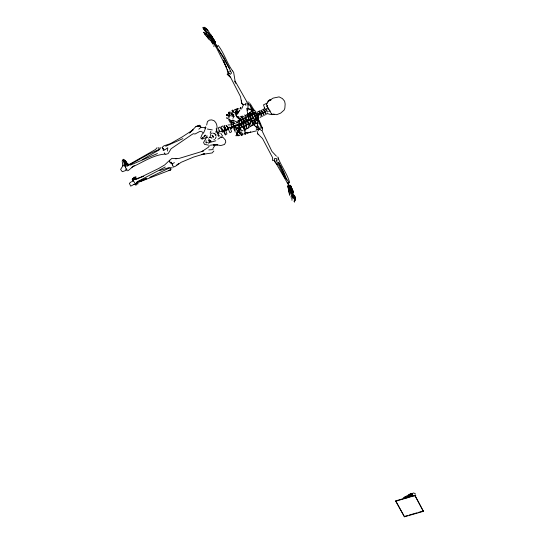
<?xml version="1.0" encoding="UTF-8"?>
<svg xmlns="http://www.w3.org/2000/svg" width="544" height="544" viewBox="0 0 544 544"><rect width="100%" height="100%" fill="white"/><g stroke="black" fill="none" stroke-linecap="round" stroke-linejoin="round"><path stroke-width="0.82" d="M423.402 511.34L414.8 495.237L395.74 500.868L395.733 501.235L404.457 516.8L423.402 511.34L414.8 495.237M215.465 42.112L214.411 44.669M265.22 114.934L265.254 112.112L266.383 114.172L266.941 114.09M245.154 133.151L244.038 133.423L245.106 134.484L246.085 133.511L245.12 133.804L245.147 131.641M246.922 101.368L248.084 105.087L247.724 110.575M404.457 516.8L395.74 500.868M243.114 126.596L243.168 124.161M291.972 200.321L292.012 198.444M247.608 113.465L246.738 108.317M294.909 200.11L294.984 198.125M241.434 134.912L243.134 134.47L241.958 132.967L240.802 132.369L241.434 134.912L242.549 134.783L241.23 135.429L240.632 134.11L239.183 132.831L239.924 133.212L240.142 127.718L240.632 127.493L239.605 129.934M253.456 112.452L253.28 114.709L252.838 112.533M167.491 151.055L167.763 147.737L165.179 149.62M259.366 120.448L258.352 120.095L258.448 118.925L257.734 117.47L256.938 118.021L258.448 118.925L257.944 118.13L256.938 118.021M124.229 161.493L124.141 159.535L123.944 160.147M256 126.772L258.543 128.024L261.589 130.662L262.48 130.288L262.432 127.378M287.293 182.94L287.375 182.199M239.761 128.241L239.326 132.029L238.034 132.389L239.285 125.65L238.959 127.983M257.482 124.073L257.203 126.521L257.407 125.453M295.195 196.982L294.549 202.021L295.106 196.928M252.198 112.873L252.035 109.827L253.912 111.146L254.034 110.235M255.02 112.363L254.782 113.9L255.728 113.635L255.02 112.363L254.782 113.9L254.504 113.009M270.994 100.021L270.484 99.572L269.069 100.252L268.913 101.177L268.736 100.504M213.874 46.648L214.186 44.866M248.084 105.087L248.37 103.591M255.34 123.44L255.714 121.496L255.027 120.17M290.136 192.651L289.598 195.364L287.844 186.327M247.833 132.274L247.595 133.45L248.479 132.342M211.779 138.366L211.976 137.401M206.659 125.072L207.441 121.543L209.454 120.136L211.704 119.898L214.125 120.741C217.138 123.141 217.729 127.439 216.328 130.893M224.42 129.812L224.985 127.289L225.427 128.67L224.169 125.596L225.814 129.268L224.067 130.485L223.625 131.526L224.883 130.465M124.515 165.927L124.692 165.165L122.72 166.063L120.598 169.456L122.305 171.72L125.61 170.564L126.738 168.749M245.827 105.448L245.922 105.046M126.14 162.534L125.902 161.228M123.046 160.453L123.332 159.27L122.176 160.942L122.584 164.098L123.529 164.132M210.14 133.164L210.888 131.26M132.593 179.5L132.77 178.813L134.762 177.664L135.878 178.956M248.078 128.262L249.03 124.549L248.01 123.699M255.605 121.747L255.313 122.89L254.198 120.68M263.405 109.086L264.806 111.513L264.534 112.56L264.785 111.459L266.56 110.684L262.766 113.145L264.126 115.45L262.84 113.268L260.896 114.247L261.093 116.98L260.297 117.375M127.187 163.928L127.405 163.125L126.874 163.03M215.948 132.41L215.982 131.226M228.507 113.431L228.868 112.139L230.384 112.03L228.507 113.431L229.106 112.717L231.676 113.567L230.935 114.532M278.086 159.222L278.338 158.318L277.807 156.876M235.674 135.728L237.211 135.687L236.375 134.314L237.218 131.315L236.565 128.568L237.544 127.629M250.512 119.823L252.933 118.089L250.512 119.823L250.954 118.347L250.424 115.301M290.673 185.674L290.17 186.381L288.504 185.803M258.74 113.907L258.454 114.736L259.876 113.648L258.611 114.267L258.454 114.736L259.019 115.049M211.126 137.714L209.746 137.564L210.256 136.129M294.508 201.158L294.93 200.002L294.406 197.037L290.421 186.238L288.279 187.245L289.537 189.428M266.472 109.228L266.247 109.793L264.166 108.718M226.671 129.098L226.059 130.594L228.847 129.112M237.81 135.762L238.925 135.646L236.776 134.592L236.688 133.579L238.422 129.39M239.292 127.282L239.89 125.916M264.092 111.54L264.486 110.636L262.446 109.568M135.762 184.491L137.142 182.804L170.741 169.83L171.074 169.082L169.803 168.191M256.21 117.239L255.238 116.878L255.857 115.552M226.855 114.437L226.413 115.321L227.344 115.233L226.855 114.437L227.052 115.75L227.725 114.791L228.834 117.64L229.622 116.314M215.227 138.795L216.186 136.843M242.236 107.284L243.447 104.924M160.548 147.689L159.555 149.627L142.181 159.746M207.148 135.898L206.326 137.462L202.157 139.135L200.682 138.006L202.32 133.967L203.606 132.933L205.156 129.248L205.408 127.595L204.87 128.01M287.334 186.592L288.13 185.137M255.177 113.193L255.966 111.765L253.79 109.65L250.247 103.748M236.688 133.579L237.415 133.246L238.435 131.444M204.415 136.469L205.265 135.028M213.336 43.411L214.887 42.119L207.618 31.722M210.644 40.46L212.935 44.186L214.173 43.602L214.737 42.677L210.854 37.992L207.706 35.115M212.908 148.621L214.826 145.479M202.681 137.625L201.953 138.815L204.836 135.599M208.087 35.877L206.312 33.245L206.706 32.606M208.712 143.398L209.535 142.14M254.714 115.586L253.361 114.002L252.314 114.743L252.974 118.456L254.415 116.294M135.266 184.239L136.626 182.22L146.445 178.16M227.052 117.327L226.501 118.13L229.371 119.231L232.009 121.604L231.622 122.155L228.711 120.074L229.371 119.231M261.079 113.71L261.786 112.69M258.346 113.601L255.966 115.906L258.346 113.601L255 115.43L254.184 113.757L255.034 114.995L255.238 116.878M268.716 100.987L266.322 104.366L266.791 104.434M245.31 119.102L246.119 117.966L242.066 115.974M252.974 118.456L253.341 117.939L255.048 119.959L256.074 119.177L255.354 116.817L256.877 118.898M209.494 145.683L208.318 147.288L201.885 151.579M257.897 130.941L259.155 129.282M249.737 132.648L250.464 131.682M293.685 198.791L292.665 197.418L293.495 196.955L290.353 188.074M404.641 497.964L412.087 494.394L411.346 493.374L408.68 494.952M236.932 113.893L239.986 109.936M405.3 496.74L411.346 493.374M156.876 147.839L155.618 149.423L126.895 165.798M274.57 160.725L287.885 183.852L289.265 182.662L285.648 177.854L278.562 162.173M251.308 109.895L249.934 108.807L249.22 109.698L247.942 108.134M245.453 104.101L246.35 103M240.366 108.467L240.89 107.868L239.952 108.426L240.679 107.76L241.203 109.208M213.846 151.035L212.153 152.939L201.566 154.516L204.632 153.707M206.312 33.245L203.973 29.056L204.231 28.771L206.02 30.906M235.98 115.559L238.061 117.484L238.911 116.538M205.979 127.486L205.516 127.99L205.36 126.691M235.008 112.35L235.797 111.5L237.361 113.825M235.504 129.812L234.933 130.397L235.178 132.212M128.146 170.632L134.218 165.546M231.628 114.192L233.519 115.308L233.92 114.906L231.207 114.09M232.832 118.266L233.75 117.361M267.811 110.044L268.879 108.997M246.976 121.366L246.194 122.128L248.744 120.326L246.976 121.366L249.39 123.332L250.689 122.624L250.131 120.448M246.595 120.639L245.806 121.4L248.356 119.598L246.595 120.639L245.908 117.633L247.513 116.606L248.853 118.034M237.504 116.532L239.435 118.245L240.04 119.938L236.722 116.912L235.192 112.805L234.083 112.771L232.866 111.54L233.913 110.568M239.584 125.106L241.951 123.638L239.584 125.106L239.197 124.379L241.57 122.917L239.197 124.379M234.58 122.788L233.832 123.468L231.622 122.155M132.308 181.648L133.736 180.356M255.966 115.906L257.482 114.838L255.748 112.608L256.768 114.424M244.684 122.536L243.746 123.372L246.493 121.509L244.684 122.536L246.847 124.923L248.302 123.91L247.785 121.876M244.297 121.808L243.358 122.645L246.106 120.782L244.297 121.808L243.583 118.755L243.95 118.306L246.813 119.789M133.151 178.412L132.165 179.282L132.464 180.214L133.64 180.669M267.655 101.47L268.559 100.667M263.609 112.574L264.806 111.513M406.708 497.95L411.019 494.945M135.551 177.167L135.993 176.78M198.791 129.2L200.879 127.405L199.539 125.188L195.962 126.528L189.509 133.008L193.072 129.839L182.22 136.925L170.401 143.65L163.819 145.887L162.03 147.54L164.098 149.654M413.304 496.019L411.414 494.571L413.304 492.952L414.963 493.435L415.507 494.204M245.983 129.248L254.728 123.848L257.353 122.862M255.394 123.461L254.952 122.114L255.714 121.496L255.993 123.828M132.988 178.541L133.906 177.31L135.15 177.167M136.66 182.539L138.802 180.832M229.772 127.038L226.719 129.465L228.439 128.343L227.868 127.051L225.991 125.385L228.439 128.343M131.553 181.608L129.35 183.342L130.737 186.15L135.721 183.43L135.456 184.028L133.613 184.559M248.418 113.839L251.396 111.5M176.603 165.152L178.677 163.581M411.414 494.571L412.597 493.673M231.934 127.595L230.289 128.84L232.363 127.643M245.12 133.804L246.384 132.879M235.572 109.208L234.654 109.874L236.205 109.609L237.198 112.261L237.606 111.853L238.381 113.125M222.455 132.11L224.896 130.37M137.578 184.13L138.122 183.756L137.666 183.437M248.173 121.101L250.872 119.238L249.138 120.285M247.534 120.38L250.485 118.51M252.151 120.843L251.294 121.421L254.918 124.528M244.705 126.113L246.242 125.093L245.779 123.563M407.823 497.488L411.951 494.782L412.821 495.754M290.421 186.238L288.279 187.245M269.457 100.49L273.102 98.124L279.092 96.88L282.404 98.573L284.614 101.177L285.158 104.026L284.859 108.242L284.131 110.072L280.718 113.091L276.706 114.696L275.21 114.335L272 114.641L271.32 114.084M240.944 123.719L243.855 121.836L242.019 122.835L241.257 119.619M256.754 116.6L259.114 115.07M240.788 127.894L242.196 126.99M240.23 124.386L237.81 125.895L237.422 125.168L239.85 123.658L238.524 125.222L239.006 124.828L239.89 127.901M242.808 130.417L241.652 131.104L240.142 127.718M224.128 130.92L225.318 134.864L226.95 133.892L225.794 130.723M238.564 111.404L239.7 110.738M237.259 121.285L238.707 120.435L239.639 121.557M209.746 137.564L210.433 137.163M403.328 497.794L404.083 497.366M127.038 166.233L149.328 153.857L158.957 149.518M292.665 197.418L293.495 196.955L292.522 195.684M169 168.171L149.79 177.317M216.682 46.56L217.695 46.016L216.029 47.049M164.934 154.102C153.014 154.972 142.65 162.364 131.893 167.178M229.718 71.597L230.683 71.08M175.297 158.739L176.8 158.671L172.04 158.331L169.551 160.317L169.823 162.479L172.264 163.778L174.413 162.636M139.618 180.526L165.274 166.974M414.637 495.938L415.813 495.332M260.318 113.431L259.243 111.173L260.168 110.704L261.95 111.853M217.838 139.135L219.579 138.258L220.66 136.864L223.224 137.578L225.468 140.196L225.746 142.072L224.522 144.452L221.979 145.221L220.612 145.547L215.88 144.616L217.518 144.908L215.458 145.01M267.172 103.027L263.527 104.849L264.459 107.848M250.587 115.954L252.069 115.219M404.58 496.944L405.688 496.4M125.052 164.988L126.82 164.125M138.564 178.289L158.556 168.552L164.682 164.948L168.892 160.929L169.898 160.82M289.891 191.189L288.204 187.401L290.251 186.708L292.556 195.575L292.59 197.853M288.204 187.401L290.251 186.708M165.702 146.248L182.872 138.638M231.717 122.754L231.01 123.087L229.473 121.591M409.251 495.727L411.38 494.727M238.972 126.351L240.176 125.793M202.042 151.477L203.504 150.838M140.876 181.2L146.771 178.656M130.376 165.118L157.44 153.537M242.515 119.864L243.773 119.34M127.942 164.111L124.209 165.961L125.841 165.757M235.151 110.038L236.205 109.609M224.835 130.574L226.229 130.03M273.965 160.194L272.639 160.684L272.53 157.57L262.487 138.455L257.632 133.736L257.441 131.723M236.293 122.971L237.653 122.468L237.81 122.883M250.995 114.621L250.022 114.961L249.927 112.472M143.528 176.385L136.415 178.711L133.144 179.214L138.693 178.588L134.259 178.894M159.712 170.551L168.83 167.661L172.332 167.831M213.16 149.593L208.794 149.899M204.598 153.775L193.603 157.066L181.104 162.323L175.542 166.192L173.318 167.124L172.264 163.778M395.733 501.235L414.793 495.611M405.253 516.202L407.626 515.515M409.204 515.059L417.092 512.788M418.669 512.332L423.402 510.966M245.439 130.036L244.854 128.534L243.78 128.826L242.699 126.623M262.949 116.062L262.004 116.307L260.896 114.247M168.626 170.374L170.741 169.83M238.054 111.921L236.456 109.201L237.85 108.848M207.903 137.272L206.414 137.639L203.544 142.501L204.558 144.412L208.515 145.132M210.997 133.362L212.092 133.096M208.794 142.739L215.846 140.78M135.476 185.096L136.632 184.824M288.177 182.9L289.265 182.662M241.278 124.284L243.664 123.774M247.608 128.282L246.446 128.52L246.14 125.242L247.098 124.78L245.46 123.257M241.89 108.004L242.427 107.902M236.456 109.201L238.36 108.841L237.075 108.95M256.537 130.846C252.776 131.594 248.921 133.348 245.052 132.219M266.485 108.61L267.349 108.61M203.021 151.15L179.343 158.345L175.399 158.651M221.054 137.176L221.564 137.088M261.195 128.105L258.543 128.024M213.785 139.794L214.676 139.652M201.185 131.322L199.587 131.566L195.072 134.008L193.29 133.736L191.59 134.749L171.102 148.75L168.184 153.578L165.505 154.455L164.254 152.864M251.62 121.958L252.056 121.897M210.358 145.207L214.54 144.684L213.357 145.085L215.179 145.323L214.989 144.813M168.606 170.49L169.966 170.354M219.348 133.096L218.001 133.219L218.933 132.335L217.376 133.09L216.186 128.683M243.93 104.414L245.956 104.237M269.069 100.252L270.49 100.13M256.748 123.495L257.938 123.4L257.883 123.848L257.543 120.265L255.401 118.755L257.081 120.632M274.122 114.07L270.116 114.362L267.743 113.682L267.179 112.832M158.889 148.09L159.242 148.063L157.944 147.927M228.011 124.977L231.275 124.834M236.375 134.314L237.456 134.293M134.898 184.368L135.748 184.396M239.72 135.143L238.204 135.082L238.925 135.646M206.088 142.501L207.529 142.555M257.761 129.091L256.142 129.03L259.039 129.377M219.45 135.544L218.974 135.524L217.886 133.654M227.963 115.267L234.226 116.355L232.587 115.892M238.394 121.53L239.87 121.672M267.016 111.282L268.348 111.425M205.074 127.792L201.117 127.31L200.002 125.936M217.369 135L218.158 135.123L218.967 136.721M207.373 129.023L212.289 129.928M218.022 130.982L220.476 131.43M222.299 131.709L223.808 132.022M247.051 132.464L248.526 132.811M204.286 135.402L206.094 135.912M135.85 177.942L136.422 178.119L135.993 179.289M236.776 134.592L237.708 134.919L237.415 133.246M125.909 169.354L127.106 169.796M233.866 121.387L231.703 120.578L232.92 120.061L237.653 122.468M208.216 140.372L210.406 141.195L209.032 141.433L209.386 142.385M212.956 133.117L214.452 133.681M206.067 34.843L204.7 34.272L208.556 38.542M135.3 178.568L136.014 178.888M127.439 163.669L128.391 164.118M240.584 116.661L242.454 117.558M258.352 120.095L255.544 118.388M269.239 110.752L270.103 111.228M241.706 119.15L244.678 120.809M207.937 30.301L202.694 27.486M248.601 116.232L251.015 117.606M204.041 27.2L206.387 28.56L208.216 30.736M233.417 122.781L235.545 124.025M239.625 120.034L242.556 121.802M238.061 117.484L240.89 119.19M240.319 118.81L241.597 119.619M163.152 150.273L163.676 150.613M232.098 126.412L230.982 123.468L233.838 125.378M244.786 114.872L247.098 116.43M205.918 28.608L204.054 27.322L206.237 29.818M203.055 28.655L205.986 30.824M201.729 131.675L202.932 132.566M247.241 114.118L248.384 114.974L249.152 117.266M257.02 114.961L257.89 115.62L258.896 118.062L257.414 115.654L257.72 115.94M203.538 32.565L207.76 35.802L214.173 43.602M132.906 180.186L134.633 182.689M242.651 103.85L243.263 104.808L241.76 103.652L240.523 96.669L230.608 77.411L227.134 74.229L228.194 73.107L229.473 73.522L228.235 72.379M252.552 113.274L254.762 115.097M257.632 133.736L258.747 134.667M208.379 138.856L211.228 141.311M254.497 125.501L256.904 127.663M253.81 124.617L254.891 125.596M229.922 76.493L227.984 74.637L230.608 77.411M240.89 116.865L243.76 120.047M203.973 29.056L207.25 32.382L214.39 42.962M235.695 126.385L238.143 128.935M260.032 112.812L258.577 111.275L257.509 112.023L258.611 114.267M241.597 116.477L243.909 118.925M276.406 156.162L271.946 151.416L262.262 131.26M255.313 118.408L257.332 120.659L258.026 119.918L258.767 121.332M126.636 170.054L127.337 170.836M240.298 124.447L242.617 127.078M203.803 32.184L205.53 34.156M251.342 119.075L253.225 121.271L254.395 120.38L253.599 117.762M241.407 120.102L241.856 120.625M288.742 185.939L289.245 186.531M250.192 105.101L251.294 107.692L252.817 109.48M251.444 114.764L252.953 116.532M279.249 164.71L281.704 167.613M238.932 132.036L239.924 133.212M249.934 108.807L253.579 113.234M293.876 201.096L294.522 201.885M290.17 186.381L287.708 183.45L287.892 183.838M208.338 38.08L210.426 40.691M163.139 148.628L164.41 150.253M277.399 164.635L274.802 161.854L274.244 158.719L276.4 158.467L277.161 160.419M252.001 114.403L250.294 112.098L249.71 112.717L251.45 116.056M134.586 178.35L135.395 179.445M232.594 70.931C226.753 63.043 224.278 53.128 218.103 45.356M410.89 493.966L411.631 494.986M253.443 122.883L251.634 120.353L253.552 124.753M125.059 164.404L125.508 165.036L124.705 160.548M232.682 70.999L233.648 72.393L235.11 81.144L246.548 101.252M208.57 31.382L215.125 41.793L210.984 35.074M218.287 49.164L224.019 57.793L229.099 68.129M253.722 120.231L254.952 122.114M220.755 133.226L222.727 136.252M210.671 34.789L215.186 42.051L211.092 35.21M247.989 114.043L249.737 116.742L249.145 114.709M233.519 115.308L231.642 112.37L232.934 111.908L231.853 110.459L232.832 110.017L232.866 111.54M233.594 128.574L234.471 129.962M206.958 36.339L208.767 39.195M269.232 109.568L269.933 110.718M261.351 110.092L262.514 112.601M239.435 118.245L241.026 120.843M248.588 103.38L252.572 109.861M246.575 114.41L247.833 116.477L247.486 115.784L248.282 115.416L247.962 113.383M269.654 110.765L272 114.641M234.818 126.453L235.246 127.153L232.506 127.847L232.172 127.282L234.92 125.671L233.757 126.058L233.009 122.699L233.6 123.984M125.732 167.09L125.351 166.464L126.031 168.81M133.205 179.778L133.498 180.275M217.151 47.28L229.548 68.585L230.241 70.883L231.601 72.95L230.214 74.378L227.419 71.692L227.222 69.489L228.602 73.229L223.502 60.622L226.603 67.884L215.934 46.736M124.896 164.71L125.902 166.444M237.293 114.124L235.797 111.5L236.314 114.811M259.243 111.173L260.127 112.758M278.562 162.547L283.438 171.258L286.858 179.948M252.804 109.126L253.912 111.146M215.138 45.206L216.029 46.349L215.138 43.268M215.567 134.062L216.09 135.021M214.73 133.736L215.818 135.714M248.424 113.247L249.424 115.09M234.566 81.083L235.742 83.314M216.349 130.771L217.525 133.028M268.423 108.576L266.771 105.951L267.084 105.352L267.668 105.509L266.771 105.951L268.525 108.807M276.114 160.147L285.117 178.133M235.124 127.065L236.32 129.533M262.385 128.16L262.534 128.472L259.454 121.074M259.06 121.788L260.331 124.433M171.19 162.262L172.55 165.09M249.261 103.156L248.669 101.946M211.473 40.814L212.813 43.636M241.298 125.44L241.856 126.609M264.615 107.916L265.288 109.385M228.623 129.832L229.942 132.702L231.574 131.777L230.513 128.411M293.046 191.012L290.414 185.218L293.338 192.712M251.294 107.692L252.294 109.902M125.46 161.425L125.283 160.337L126.548 164.676M293.488 192.148L290.618 185.769L288.959 186.531M261.474 128.01L258.624 121.305M162.962 148.641L163.452 149.756L162.425 147.315M258.434 126.052L258.842 126.997M219.592 131.206L218.212 127.969L219.749 127.092L222.142 130.023L221.048 131.791L225.094 129.173L222.673 126.004L220.993 126.908L222.564 129.914L222.469 129.234M244.004 126.473L244.854 128.534M278.134 158.039C281.391 166.144 286.688 173.305 289.442 181.662M248.288 113.342L249.098 115.321M248.54 122.461L249.968 126.167M126.072 162.867L126.786 164.676M243.8 124.29L245.16 130.2L244.344 131.274L243.644 126.568M292.754 195.881L293.243 197.288M252.035 109.827L252.661 111.656M245.004 115.416L245.514 116.946M250.24 121.244L250.709 122.692M171.102 163.234L170.945 162.166M261.997 111.112L262.364 112.363M256.401 113.281L256.612 114.002M289.476 187.082L291.679 196.18M224.441 131.736L225.318 134.864M294.467 195.18L295.215 197.962L294.95 200.26L294.637 198.907M250.526 123.1L251.246 125.793M126.861 163.792L126.33 161.718M124.596 163.989L123.332 159.27M239.108 120.496L239.911 123.726M289.082 192.318L288.272 186.483M248.139 116.715L248.751 119.558M135.232 177.024L135.354 177.684M123.842 161.459L124.1 162.955M122.584 164.791L122.713 165.784M291.04 196.051L291.298 198.132M288.748 185.926L288.789 186.286M216.424 44.492L216.546 45.954M241.516 100.592L241.76 103.652L241.352 100.178M238.272 122.386L238.354 123.61M210.623 134.205L210.718 135.674M252.783 123.325L252.906 125.508M234.525 127.303L234.682 130.132M251.586 113.356L251.648 114.471M246.058 125.467L246.078 127.031M206.101 140.672L206.122 143.16M229.221 114.505L229.194 115.328L229.106 112.717L229.221 114.505M231.554 126.881L229.901 128.119L232.669 126.528L231.554 126.881M235.314 125.664L234.233 126.317L237.361 124.705L235.314 125.664M197.186 126.296L195.962 126.528L200.056 125.814L197.186 126.296M213.003 136.068L212.058 135.232L213.52 137.265L213.003 136.068"/></g></svg>
